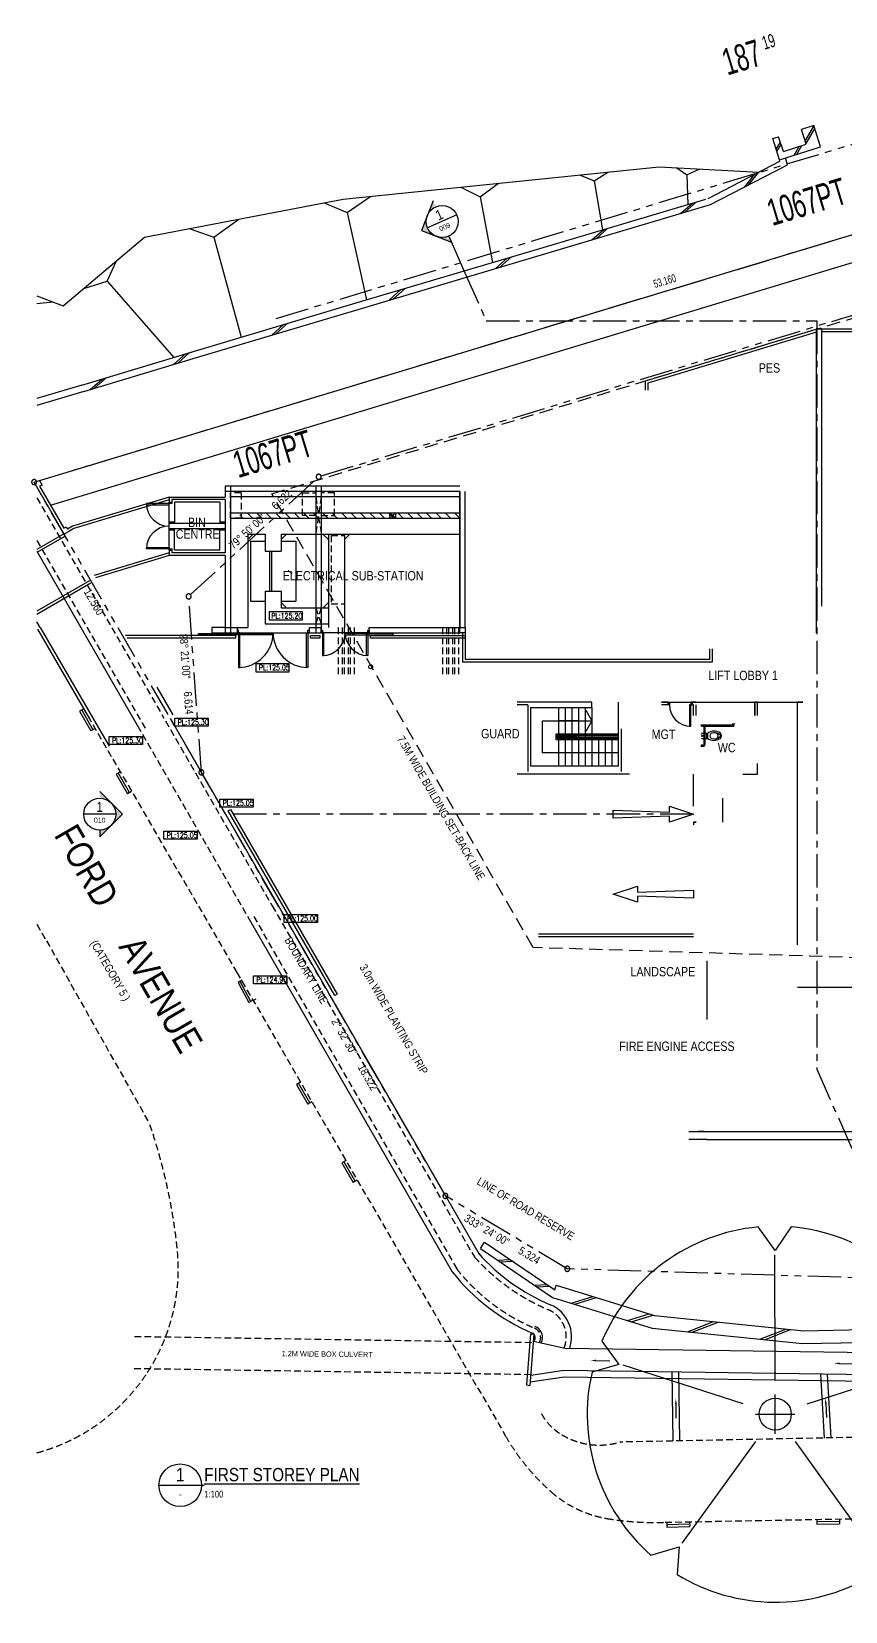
# Model space of a CAD drawing. Extents: x -202 to 72400, y -2144 to 57100.
# Drawn here: x -202 to 30297, y -2128 to 57100 of the extents above; entities that cross this region are included whole.
import ezdxf
from ezdxf.enums import TextEntityAlignment as Align

# ---------------------------------------------------------------- set-up
doc = ezdxf.new("R2010")
doc.units = 0
doc.header["$LTSCALE"] = 1000
doc.header["$MEASUREMENT"] = 0
for name, pattern in [('CENTER', [2, 1.25, -0.25, 0.25, -0.25]), ('DASHED', [0.75, 0.5, -0.25]), ('HIDDEN', [0.375, 0.25, -0.125]), ('PHANTOM', [2.5, 1.25, -0.25, 0.25, -0.25, 0.25, -0.25])]:
    doc.linetypes.add(name, pattern=pattern)
doc.layers.get('0').update_dxf_attribs({"linetype": 'CONTINUOUS'})
for name, color, linetype in [('A-_ANOTSYBL_E-', 7, 'CONTINUOUS'), ('A-_ANOTTBLK_E-', 7, 'CONTINUOUS'), ('A-_AREAGFAD_I-', 7, 'CONTINUOUS'), ('A-_COLN----_E-', 3, 'CONTINUOUS'), ('A-_DOOR----_E-', 7, 'CONTINUOUS'), ('A-_LNSP----_E-_E', 4, 'CONTINUOUS'), ('A-_RETW----_E-', 1, 'CONTINUOUS'), ('A-_ROAD----_E-', 14, 'CONTINUOUS'), ('A-_ROADWIDL_E-', 7, 'CONTINUOUS'), ('A-_SANIFIXR_E-', 7, 'CONTINUOUS'), ('A-_SDRN----_E-', 5, 'CONTINUOUS'), ('A-_SDRN----_E-_E', 7, 'CONTINUOUS'), ('A-_SITEBNRY_E-', 230, 'PHANTOM'), ('A-_SITESTBK_E-', 1, 'DASHED'), ('A-_SITEWALL_E-', 7, 'CONTINUOUS'), ('A-_SLABSTEP_E-', 7, 'CONTINUOUS'), ('A-_SPAC----_E-', 7, 'CONTINUOUS'), ('A-_STRC----_E-', 7, 'CONTINUOUS'), ('A-_TOPOPLVL_E-', 7, 'CONTINUOUS'), ('A-_TOPOSLOP_E-', 7, 'CONTINUOUS'), ('A-_WALL----_E-', 1, 'CONTINUOUS'), ('A-_WALLPARP_E-', 7, 'CONTINUOUS'), ('A-_WALLSTRU_E-', 3, 'CONTINUOUS'), ('A-_WIND----_E-', 7, 'CONTINUOUS'), ('CD', 8, 'CONTINUOUS'), ('DETAIL-1', 3, 'CONTINUOUS'), ('DETAIL-2', 1, 'CONTINUOUS'), ('FP', 5, 'CENTER'), ('HIDDEN', 5, 'HIDDEN'), ('WALL', 2, 'CONTINUOUS')]:
    doc.layers.add(name, color=color, linetype=linetype)
doc.styles.add('ARIAL-NARROW', font='ARIALN.TTF')
doc.styles.add('ROMANS', font='romans.shx', dxfattribs={"width": 0.65, "height": 250})

# ---------------------------------------------------------------- blocks, each defined once
blk = doc.blocks.new('*X')
at = {"color": 0}
for p, q in [((436, 13164), (636, 13364)), ((789, 13164), (989, 13364)), ((1143, 13164), (1343, 13364)), ((1497, 13164), (1697, 13364)), ((1850, 13164), (2050, 13364)), ((2204, 13164), (2404, 13364)), ((2557, 13164), (2757, 13364)), ((2911, 13164), (3111, 13364)), ((3264, 13164), (3464, 13364)), ((3618, 13164), (3818, 13364)), ((3971, 13164), (4171, 13364)), ((4325, 13164), (4525, 13364)), ((4679, 13164), (4879, 13364)), ((5032, 13164), (5232, 13364)), ((5386, 13164), (5586, 13364)), ((5739, 13164), (5939, 13364)), ((6093, 13164), (6293, 13364)), ((6446, 13164), (6646, 13364)), ((6800, 13164), (7000, 13364)), ((7153, 13164), (7353, 13364)), ((7507, 13164), (7707, 13364)), ((7861, 13164), (8061, 13364)), ((8214, 13164), (8414, 13364)), ((8568, 13164), (8687, 13283))]:
    blk.add_line(p, q, dxfattribs=at)
blk = doc.blocks.new('SYMBOL_DRAWINGNO')
at = {"layer": 'A-_ANOTSYBL_E-'}
blk.add_line((7, -15), (23.99, -15), dxfattribs=at)
blk.add_circle((15, -15), 8, dxfattribs=at)
at = {"layer": 'A-_ANOTSYBL_E-', "style": 'ARIAL-NARROW'}
blk.add_attdef('-NO-', text='', height=5, dxfattribs=at).set_placement((15, -11), align=Align.MIDDLE_CENTER)
blk.add_attdef('%%UDWGTITLE%%U', text='', height=5, dxfattribs=at).set_placement((23.99, -15), align=Align.BOTTOM_LEFT)
blk.add_attdef('-REFNO-', text='', height=2.5, dxfattribs=at).set_placement((15, -17.06), align=Align.TOP_CENTER)
blk.add_attdef('-SCALE-', text='', height=2.5, dxfattribs=at).set_placement((23.99, -17.06), align=Align.TOP_LEFT)
blk = doc.blocks.new('LNSP0210')
for p, q in [((0, 438.4), (-46.2, 501.9)), ((42.6, 501.6), (0, 438.4)), ((0, 90), (-0.9, 426.7)), ((-463.9, 195.5), (-419.1, 132.9)), ((419.3, 136.2), (464, 195.2)), ((-419.1, 132.9), (-490.6, 112.9)), ((-85.6, 27.8), (-407, 131.4)), ((85.6, 27.8), (406.7, 131.2)), ((492.6, 99.3), (419.3, 136.2)), ((0, -52.7), (0, 52.7)), ((-52.7, 0), (52.7, 0)), ((-52.9, -72.8), (-250.5, -345.4)), ((52.9, -72.8), (241.4, -335.5)), ((-333, -377.5), (-257.6, -355.5)), ((-257.6, -355.5), (-262.3, -429.7)), ((254.2, -434.5), (255.5, -353.2)), ((255.5, -353.2), (328.9, -381.1))]:
    blk.add_line(p, q)
for centre, radius, start, end in [((0, 0), 503.4, 95.2192, 157.1426), ((0, 0), 503.4, 22.812, 85.1411), ((0, 0), 503.4, 167.0421, 228.5851), ((2.9, -2), 500, 310.6835, 11.6882), ((0, 0), 503.4, 238.5956, 300.3274)]:
    blk.add_arc(centre, radius, start, end)
blk = doc.blocks.new('SYMBOL_ELEVRIGHT')
at = {"layer": 'A-_ANOTSYBL_E-'}
h = blk.add_hatch(color=256, dxfattribs=at)
h.paths.add_polyline_path([(0, 8.49), (0, 6, -0.198912), (4.24, 4.24)])
h.paths.add_polyline_path([(4.24, -4.24, -0.198912), (0, -6), (0, -8.49)])
blk.add_hatch(color=256, dxfattribs=at).paths.add_polyline_path([(4.24, -4.24, 0.198912), (6, 0, 0.198912), (4.24, 4.24), (8.49, 0)])
for p, q in [((0, 8.49), (8.49, 0)), ((6, 0), (-6, 0)), ((8.49, 0), (0, -8.49)), ((0, -6), (0, -8.49))]:
    blk.add_line(p, q, dxfattribs=at)
blk.add_circle((0, 0), 6, dxfattribs=at)
at = {"layer": 'A-_ANOTSYBL_E-', "style": 'ARIAL-NARROW'}
blk.add_attdef('-NO-', text='', height=3.75, dxfattribs=at).set_placement((0, 2.74), align=Align.MIDDLE_CENTER)
blk.add_attdef('-REFNO-', text='', height=1.88, dxfattribs=at).set_placement((0, -1.32), align=Align.TOP_CENTER)
blk = doc.blocks.new('SYMBOL_SECTIONLEFT2')
at = {"layer": 'A-_ANOTSYBL_E-'}
h = blk.add_hatch(color=256, dxfattribs=at)
h.paths.add_polyline_path([(0, 8.49), (0, 6, 0.198912), (-4.24, 4.24)])
h.paths.add_polyline_path([(-4.24, -4.24, 0.198912), (0, -6), (0, -8.49)])
blk.add_hatch(color=256, dxfattribs=at).paths.add_polyline_path([(-4.24, -4.24, -0.198912), (-6, 0, -0.198912), (-4.24, 4.24), (-8.49, 0)])
for p, q in [((0, 8.49), (-8.49, 0)), ((-8.49, 0), (0, -8.49)), ((6, 0), (-6, 0)), ((0, -6), (0, -21)), ((0, -6), (0, -8.49))]:
    blk.add_line(p, q, dxfattribs=at)
blk.add_circle((0, 0), 6, dxfattribs=at)
at = {"layer": 'A-_ANOTSYBL_E-', "style": 'ARIAL-NARROW'}
blk.add_attdef('-NO-', text='', height=3.75, dxfattribs=at).set_placement((0, 2.74), align=Align.MIDDLE_CENTER)
blk.add_attdef('-REFNO-', text='', height=1.88, dxfattribs=at).set_placement((0, -1.32), align=Align.TOP_CENTER)
blk = doc.blocks.new('DR900')
at = {"layer": 'A-_DOOR----_E-'}
for points in [[(50, 100), (100, 100), (100, 900), (50, 900)], [(0, 0), (50, 0), (50, 100), (0, 100)], [(900, 0), (850, 0), (850, 100), (900, 100)]]:
    blk.add_lwpolyline(points, close=True, dxfattribs=at)
blk.add_arc((50, 100), 800, 0, 90, dxfattribs=at)

msp = doc.modelspace()

# ---------------------------------------------------------------- linework, layer by layer
at = {"layer": 'A-_ANOTSYBL_E-', "linetype": 'CENTER'}
msp.add_line((24600, 27761), (7353, 27761), dxfattribs=at)
msp.add_lwpolyline([(16037, 48061), (16831, 46261), (29225, 46261), (29225, 18202), (29225, 18202), (32708, 10317)], dxfattribs=at)
at = {"layer": 'A-_ANOTSYBL_E-'}
for points in [[(21600, 27611), (21600, 27911), (23700, 27836), (23700, 28061), (24600, 27761), (23700, 27461), (23700, 27686), (21600, 27611), (21600, 27911)], [(24600, 24911), (24600, 24611), (22500, 24686), (22500, 24461), (21600, 24761), (22500, 25061), (22500, 24836), (24600, 24911), (24600, 24611)]]:
    msp.add_lwpolyline(points, dxfattribs=at)
at = {"layer": 'A-_ANOTTBLK_E-'}
msp.add_line((19550, 30711), (19550, 30611), dxfattribs=at)
at = {"layer": 'A-_AREAGFAD_I-'}
msp.add_line((7050, 34561), (7050, 34561), dxfattribs=at)
msp.add_line((7050, 34561), (7050, 34561), dxfattribs=at)
at = {"layer": 'A-_COLN----_E-'}
for p, q in [((7250, 40061), (7050, 40061)), ((7050, 40061), (7050, 39861)), ((7250, 39861), (7050, 39861)), ((7250, 40061), (7250, 39861)), ((10650, 40061), (10450, 40061)), ((10450, 40061), (10450, 39861)), ((10650, 39861), (10450, 39861)), ((10650, 40061), (10650, 39861)), ((7050, 34791), (7050, 34561)), ((7050, 34761), (7250, 34761)), ((7050, 34561), (7250, 34561)), ((7250, 34761), (7250, 34561)), ((10450, 34761), (10650, 34761)), ((10450, 34761), (10450, 34561)), ((10450, 34561), (10650, 34561)), ((10650, 34761), (10650, 34561))]:
    msp.add_line(p, q, dxfattribs=at)
msp.add_lwpolyline([(15850, 34761), (16050, 34761), (16050, 34561), (15850, 34561)], close=True, dxfattribs=at)
at = {"layer": 'A-_DOOR----_E-'}
for p, q in [((10920, 35701), (10720, 35501)), ((7500, 34561), (10200, 34561)), ((15950, 34561), (15950, 33461)), ((16050, 34561), (16050, 33561)), ((27000, 31961), (28500, 31961))]:
    msp.add_line(p, q, dxfattribs=at)
for points in [[(4100, 39409), (4100, 39359), (4950, 39359), (4950, 39409)], [(4950, 39409), (4950, 39459), (5050, 39459), (5050, 39409)], [(4100, 37709), (4100, 37759), (4950, 37759), (4950, 37709)], [(4950, 37659), (4950, 37709), (5050, 37709), (5050, 37659)], [(6048, 34536), (8852, 34536), (8852, 34486), (6048, 34486)], [(7500, 34561), (7550, 34561), (7550, 34661), (7500, 34661)], [(7550, 33261), (7600, 33261), (7600, 34561), (7550, 34561)], [(10150, 33261), (10100, 33261), (10100, 34561), (10150, 34561)], [(10200, 34561), (10150, 34561), (10150, 34661), (10200, 34661)], [(10700, 34561), (10650, 34561), (10650, 34661), (10700, 34661)], [(10700, 33711), (10750, 33711), (10750, 34561), (10700, 34561)], [(13350, 34536), (11550, 34536), (11550, 34486), (13350, 34486)], [(12400, 33711), (12350, 33711), (12350, 34561), (12400, 34561)], [(12450, 34561), (12400, 34561), (12400, 34661), (12450, 34661)], [(7164, 27889), (7251, 27939), (11244, 21007), (11157, 20957), (7164, 27889)]]:
    msp.add_lwpolyline(points, close=True, dxfattribs=at)
at = {"layer": 'A-_DOOR----_E-', "color": 6}
for points in [[(10600, 34361), (10250, 34361), (10250, 34461), (10600, 34461)], [(12500, 34461), (16050, 34461), (16050, 34361), (12500, 34361)]]:
    msp.add_lwpolyline(points, close=True, dxfattribs=at)
at = {"layer": 'A-_DOOR----_E-'}
for centre, radius, start, end in [((4950, 39409), 850, 180, 270), ((4950, 37709), 850, 90, 180), ((7550, 34561), 1300, 270, 360), ((10150, 34561), 1300, 180, 270), ((10700, 34561), 850, 270, 360), ((12400, 34561), 850, 180, 270)]:
    msp.add_arc(centre, radius, start, end, dxfattribs=at)
at = {"layer": 'A-_LNSP----_E-_E'}
msp.add_circle((27669, 5266), 600, dxfattribs=at)
at = {"layer": 'A-_RETW----_E-'}
for p, q in [((29111, 53576), (28654, 53430)), ((28829, 52878), (28654, 53430)), ((28794, 52989), (29119, 53550)), ((28822, 52899), (29148, 53461)), ((29362, 52785), (29111, 53576)), ((27577, 53088), (27796, 53158)), ((27828, 52297), (27577, 53088)), ((27703, 52691), (27859, 52960)), ((27731, 52602), (27887, 52871)), ((27972, 52605), (27796, 53158)), ((27828, 52297), (29362, 52785)), ((27972, 52605), (28829, 52878)), ((28381, 52473), (28567, 52794)), ((28479, 52504), (28665, 52825)), ((25149, 50847), (27845, 52244)), ((27845, 52244), (27828, 52297)), ((28129, 52109), (28047, 52367)), ((25244, 50614), (28129, 52109)), ((26524, 51278), (26902, 51755)), ((26671, 51351), (27053, 51833)), ((18502, 48868), (25067, 50822)), ((18574, 48628), (25244, 50614)), ((24121, 50279), (24563, 50673)), ((24278, 50327), (24721, 50720)), ((20795, 49289), (21238, 49683)), ((20953, 49336), (21395, 49730)), ((12212, 47002), (18503, 48868)), ((12283, 46762), (18574, 48628)), ((17181, 48214), (17623, 48608)), ((17338, 48262), (17781, 48655)), ((13199, 47033), (13641, 47427)), ((13356, 47080), (13799, 47474)), ((5904, 45122), (12211, 47002)), ((5975, 44882), (12283, 46762)), ((8796, 45723), (9239, 46116)), ((8954, 45770), (9396, 46164)), ((1678, 43844), (5903, 45122)), ((5120, 44624), (5563, 45018)), ((5277, 44671), (5720, 45065)), ((1750, 43605), (5975, 44882)), ((1678, 43844), (0, 43341)), ((1994, 43679), (2437, 44073)), ((2152, 43726), (2594, 44120)), ((1750, 43605), (0, 43080)), ((24432, 15861), (62704, 15861)), ((25100, 15561), (24432, 15561)), ((25000, 15861), (24763, 15861)), ((25100, 15561), (62686, 15561)), ((16618, 11479), (19319, 9645)), ((16619, 11478), (16776, 11710)), ((16775, 11710), (19405, 9925)), ((17260, 11042), (17727, 11064)), ((17356, 10978), (17822, 10999)), ((18643, 10104), (19109, 10125)), ((19405, 9925), (19460, 10103)), ((19460, 10103), (23149, 8965)), ((18738, 10039), (19205, 10061)), ((19319, 9645), (23052, 8492)), ((20016, 9429), (20830, 9681)), ((20156, 9386), (20970, 9638)), ((22134, 8776), (22948, 9027)), ((22274, 8733), (23087, 8984)), ((23149, 8965), (28744, 8388)), ((28685, 8391), (63928, 9115)), ((23052, 8492), (28695, 7911)), ((24374, 8356), (25348, 8738)), ((24553, 8338), (25527, 8720)), ((27087, 8077), (28060, 8459)), ((27265, 8058), (28239, 8440)), ((28695, 7911), (63910, 8634))]:
    msp.add_line(p, q, dxfattribs=at)
for points in [[(-107, 40210), (50759, 55599), (69500, 27180)], [(504, 39350), (50335, 54425), (69500, 25363)]]:
    msp.add_lwpolyline(points, dxfattribs=at)
at = {"layer": 'A-_ROAD----_E-'}
for p, q in [((123, 34754), (0, 34974)), ((15, 34692), (1965, 31335)), ((123, 34754), (2705, 30311))]:
    msp.add_line(p, q, dxfattribs=at)
at = {"layer": 'A-_ROAD----_E-', "linetype": 'HIDDEN'}
for p, q in [((1715, 31766), (7494, 21828)), ((0, 23631), (354, 23017)), ((354, 23017), (4220, 16153)), ((7494, 21828), (17563, 4443)), ((34323, 4469), (21850, 4221)), ((23539, 1215), (63273, 1963))]:
    msp.add_line(p, q, dxfattribs=at)
for centre, radius, start, end in [((-15947, 9233), 21322, 6.07613, 18.93954), ((-1866, 10732), 7161, 285.10691, 6.07613), ((20771, 6334), 2143, 209.66046, 239.09006), ((24850, 8663), 8421, 210.07637, 228.5778), ((21072, 6835), 2728, 239.09006, 286.57405), ((22062, 5503), 4207, 228.5778, 260.42036), ((23128, 11817), 10611, 260.42036, 272.21945)]:
    msp.add_arc(centre, radius, start, end, dxfattribs=at)
at = {"layer": 'A-_ROADWIDL_E-'}
msp.add_line((8104, 20770), (8212, 20833), dxfattribs=at)
at = {"layer": 'A-_SANIFIXR_E-'}
for p, q in [((4950, 37659), (4950, 39459)), ((6850, 39459), (5150, 39459)), ((5150, 39459), (5150, 38659)), ((6850, 39459), (6850, 38659)), ((4950, 38709), (4950, 38659)), ((5150, 38709), (4950, 38709)), ((7050, 38659), (4950, 38659)), ((7050, 38709), (6850, 38709)), ((7050, 38709), (7050, 38659)), ((7050, 38459), (4950, 38459)), ((4950, 38409), (4950, 38459)), ((5150, 38409), (4950, 38409)), ((5150, 37659), (5150, 38459)), ((6850, 37659), (6850, 38459)), ((7050, 38409), (6850, 38409)), ((7050, 38409), (7050, 38459)), ((6850, 37659), (5150, 37659)), ((12450, 34561), (10650, 34561)), ((24900, 31121), (24910, 31121)), ((24900, 31121), (24910, 31121)), ((24900, 31061), (24910, 31061)), ((24900, 30801), (25000, 30801)), ((24910, 31061), (24910, 31121)), ((24910, 31111), (26100, 31111)), ((24910, 31066), (26100, 31066)), ((25000, 30389), (25000, 31066)), ((25045, 30389), (25045, 31066)), ((25045, 30801), (25146, 30801)), ((25090, 30801), (25090, 30601)), ((26062, 31161), (26062, 31151)), ((26062, 31151), (26137, 31151)), ((26077, 31089), (26077, 31151)), ((26122, 31089), (26122, 31151)), ((26137, 31161), (26137, 31151)), ((24915, 30731), (24900, 30737)), ((24915, 30671), (24900, 30666)), ((24900, 30601), (25000, 30601)), ((24900, 30359), (24910, 30359)), ((24900, 30359), (24910, 30359)), ((24900, 30284), (24910, 30284)), ((24910, 30284), (24910, 30359)), ((24910, 30344), (24910, 30359)), ((24955, 30344), (24910, 30344)), ((24955, 30299), (24910, 30299)), ((24910, 30284), (24910, 30299)), ((24915, 30731), (24915, 30671)), ((24915, 30708), (24980, 30708)), ((24915, 30694), (24980, 30694)), ((24980, 30708), (24980, 30694)), ((25045, 30601), (25146, 30601)), ((25130, 30790), (25130, 30613))]:
    msp.add_line(p, q, dxfattribs=at)
for points in [[(25603, 30746, -0.018963), (25610, 30736, -0.145262), (25620, 30701, -0.145262), (25610, 30666, -0.018963), (25603, 30657, -0.026559)], [(25626, 30765, -0.020941), (25635, 30753, -0.145262), (25650, 30701, -0.145262), (25635, 30650, -0.020941), (25626, 30637, -0.026559)]]:
    msp.add_lwpolyline(points, format="xyb", dxfattribs=at)
for centre, radius, start, end in [((25379, 30476), 400, 53.91554, 128.50864), ((25331, 30701), 111, 112.35495, 247.64505), ((25379, 30476), 340, 53.91554, 105.43512), ((25419, 30701), 111, 271.73326, 88.26674), ((25597, 30776), 30, 233.91554, 53.91554), ((26100, 31089), 22.5, 90, 270), ((26100, 31089), 22.5, 0, 180), ((26100, 31089), 22.5, 180, 360), ((26100, 31089), 22.5, 270, 90), ((24955, 30389), 45, 270, 360), ((24955, 30389), 85, 270, 360), ((25379, 30926), 400, 231.49136, 306.08446), ((25379, 30926), 340, 254.56488, 306.08446), ((25597, 30627), 30, 306.08446, 126.08446)]:
    msp.add_arc(centre, radius, start, end, dxfattribs=at)
at = {"layer": 'A-_SDRN----_E-', "linetype": 'HIDDEN'}
for points in [[(0, 39624), (4758, 31364)], [(0, 38021), (4065, 30964)], [(4821, 31256), (8814, 24323)], [(3954, 30756), (7949, 23821)], [(8814, 24323), (16395, 11164)], [(8121, 23924), (15731, 10712)]]:
    msp.add_lwpolyline(points, dxfattribs=at)
at = {"layer": 'A-_SDRN----_E-'}
for points in [[(0, 37620), (3892, 30865)], [(4994, 31355), (16568, 11263)], [(7947, 23824), (15565, 10600)]]:
    msp.add_lwpolyline(points, dxfattribs=at)
for centre, radius, start, end in [((22195, 16351), 7582, 221.80356, 247.051), ((21528, 15294), 7589, 218.21298, 247.00151), ((18729, 8164), 1308, 340.78298, 67.051)]:
    msp.add_arc(centre, radius, start, end, dxfattribs=at)
at = {"layer": 'A-_SDRN----_E-', "linetype": 'HIDDEN'}
for centre, radius, start, end in [((21528, 15294), 7389, 218.32434, 247.00151), ((22195, 16351), 7782, 221.80356, 247.051), ((18729, 8164), 1108, 338.07462, 67.051), ((18490, 8137), 387, 334.06527, 67.00151)]:
    msp.add_arc(centre, radius, start, end, dxfattribs=at)
at = {"layer": 'A-_SDRN----_E-_E'}
for p, q in [((1753, 31713), (1598, 31624)), ((1598, 31624), (2020, 30886)), ((2097, 30931), (1676, 31669)), ((2175, 30975), (2020, 30886)), ((3124, 29351), (2970, 29263)), ((2970, 29263), (3392, 28525)), ((3469, 28569), (3047, 29307)), ((3546, 28613), (3392, 28525)), ((7693, 21534), (7537, 21450)), ((7537, 21450), (7941, 20702)), ((8019, 20744), (7615, 21492)), ((8097, 20787), (7941, 20702)), ((9880, 17719), (9725, 17631)), ((9725, 17631), (10147, 16893)), ((10224, 16937), (9803, 17675)), ((10302, 16981), (10147, 16893)), ((11582, 14780), (11428, 14691)), ((11428, 14691), (11849, 13953)), ((11926, 13998), (11505, 14736)), ((12004, 14042), (11849, 13953)), ((18495, 8283), (18341, 6363)), ((18623, 8272), (18468, 6342)), ((18495, 8283), (18623, 8272)), ((18602, 8004), (19793, 7736)), ((19793, 7736), (31256, 7580)), ((20950, 7278), (21474, 7266)), ((30071, 7170), (30594, 7159)), ((19746, 6909), (18509, 6722)), ((31210, 6744), (19746, 6909)), ((23838, 4261), (23808, 6850)), ((24088, 4266), (24058, 6847)), ((29508, 4373), (29371, 6770)), ((29758, 4378), (29622, 6767)), ((18341, 6363), (18468, 6342)), ((23944, 5646), (23947, 5123)), ((29562, 5665), (29585, 5142)), ((23607, 1213), (23611, 1035)), ((24457, 1232), (24461, 1054)), ((29227, 1319), (29231, 1141)), ((30078, 1249), (29229, 1230)), ((30076, 1338), (30080, 1160)), ((24459, 1143), (23609, 1124)), ((23611, 1035), (24461, 1054)), ((29231, 1141), (30080, 1160))]:
    msp.add_line(p, q, dxfattribs=at)
at = {"layer": 'A-_SDRN----_E-_E', "linetype": 'HIDDEN'}
for p, q in [((3654, 8183), (18598, 7957)), ((3636, 6983), (18580, 6757))]:
    msp.add_line(p, q, dxfattribs=at)
at = {"layer": 'A-_SDRN----_E-_E'}
msp.add_arc((18490, 8137), 187, 313.27898, 67.00151, dxfattribs=at)
at = {"layer": 'A-_SDRN----_E-_E', "extrusion": (0, 0, -1)}
for points in [[(-20949, 7244), (-20750, 7282), (-20951, 7311)], [(-30070, 7137), (-29871, 7174), (-30071, 7203)], [(-23911, 5646), (-23943, 5846), (-23978, 5647)], [(-29528, 5664), (-29553, 5865), (-29595, 5667)]]:
    msp.add_solid(points, dxfattribs=at)
at = {"layer": 'A-_SITEBNRY_E-', "color": 8}
for p, q in [((8964, 46345), (44514, 57100)), ((10652, 40440), (52326, 53057)), ((5759, 35991), (10482, 40343)), ((6162, 29327), (5693, 35824))]:
    msp.add_line(p, q, dxfattribs=at)
at = {"layer": 'A-_SITEBNRY_E-'}
for points in [[(6162, 29327), (-107, 40210), (50759, 55599), (69500, 27180)], [(69500, 9713), (61094, 10716), (47627, 9853), (19875, 10716), (15308, 13451), (6162, 29327)]]:
    msp.add_lwpolyline(points, dxfattribs=at)
for centre in [(-107, 40210), (10556, 40410), (6162, 29327), (15307, 13451), (19875, 10716), (19875, 10716)]:
    msp.add_arc(centre, 94.7, 122.80464, 122.16802, dxfattribs=at)
at = {"layer": 'A-_SITEBNRY_E-', "color": 8}
for centre in [(10556, 40410), (5685, 35923)]:
    msp.add_arc(centre, 94.7, 122.80464, 122.16802, dxfattribs=at)
at = {"layer": 'A-_SITESTBK_E-'}
msp.add_lwpolyline([(47429, 21865), (18600, 22761), (8801, 39771), (49486, 52079), (69452, 21804), (61424, 22761), (47429, 21865)], close=True, dxfattribs=at)
at = {"layer": 'A-_SITEWALL_E-'}
for p, q in [((4950, 39651), (1337, 38558)), ((4950, 39546), (1377, 38465)), ((1337, 38558), (1141, 38444)), ((1377, 38465), (1191, 38357)), ((4950, 37561), (2140, 36711)), ((4950, 37457), (2191, 36622))]:
    msp.add_line(p, q, dxfattribs=at)
for points in [[(-107, 40210), (90, 40270), (192, 40092), (94, 40062), (1005, 38480), (1091, 38531), (1141, 38444)], [(1191, 38357), (1191, 38357), (1018, 38257), (-107, 40210)], [(8987, 24423), (13812, 16047)]]:
    msp.add_lwpolyline(points, dxfattribs=at)
at = {"layer": 'A-_SLABSTEP_E-'}
for p, q in [((15850, 39661), (7250, 39661)), ((7900, 38261), (7900, 34761)), ((7900, 38261), (8550, 38261)), ((8000, 38001), (8000, 35751)), ((8000, 38001), (8550, 38001)), ((8550, 38261), (8550, 37626)), ((9150, 38261), (15850, 38261)), ((9150, 38261), (9150, 37626)), ((9150, 38001), (9700, 38001)), ((9700, 38001), (9700, 35751)), ((10920, 38261), (10920, 34761)), ((11520, 38261), (11520, 34761)), ((8550, 37626), (9150, 37626)), ((8715, 37626), (8715, 36126)), ((8785, 37626), (8785, 36126)), ((8000, 35751), (8550, 35751)), ((8550, 36126), (8550, 34901)), ((8550, 36126), (9150, 36126)), ((9150, 36126), (9150, 35501)), ((9150, 35751), (9700, 35751)), ((9150, 35501), (10920, 35501)), ((7500, 34761), (7900, 34761)), ((8550, 34901), (10920, 34901))]:
    msp.add_line(p, q, dxfattribs=at)
at = {"layer": 'A-_STRC----_E-', "color": 8}
msp.add_line((4490, 32527), (5089, 31487), dxfattribs=at)
at = {"layer": 'A-_STRC----_E-'}
for p, q in [((19550, 31761), (19550, 30711)), ((19800, 31761), (19800, 30661)), ((20050, 31761), (20050, 30661)), ((20300, 31761), (20300, 30828)), ((20300, 31761), (20300, 30661)), ((20550, 31761), (20550, 30661)), ((20800, 31761), (20800, 30661)), ((19450, 30761), (19450, 30561)), ((21800, 30761), (19450, 30761)), ((19450, 30561), (21800, 30561)), ((19500, 30711), (20232, 30711)), ((19500, 30711), (19500, 30611)), ((21800, 30711), (19500, 30711)), ((19500, 30611), (21800, 30611)), ((19550, 30661), (21800, 30661)), ((19550, 30608), (19550, 29561)), ((19800, 30661), (19800, 29561)), ((20050, 30661), (20050, 29561)), ((20300, 30661), (20300, 29561)), ((20550, 30661), (20550, 29561)), ((21800, 30561), (20700, 30561)), ((20750, 30611), (21800, 30611)), ((20800, 30661), (20800, 29561)), ((21050, 30661), (21050, 29561)), ((21300, 30661), (21300, 29561)), ((21550, 30661), (21550, 29561))]:
    msp.add_line(p, q, dxfattribs=at)
at = {"layer": 'A-_STRC----_E-', "const_width": 50}
msp.add_lwpolyline([(20569, 31661), (20800, 31261), (20569, 30861)], dxfattribs=at)
at = {"layer": 'A-_STRC----_E-', "color": 8}
for points in [[(21800, 30061), (18950, 30061), (18950, 31261), (20800, 31261)], [(20300, 31261), (19538, 31261)]]:
    msp.add_lwpolyline(points, dxfattribs=at)
msp.add_circle((12503, 33286), 75, dxfattribs=at)
at = {"layer": 'A-_TOPOPLVL_E-', "color": 8}
for points in [[(8700, 35051), (9950, 35051), (9950, 35351), (8700, 35351)], [(8206, 33103), (9456, 33103), (9456, 33403), (8206, 33403)], [(5167, 31355), (6417, 31355), (6417, 31055), (5167, 31055)], [(2704, 30673), (3954, 30673), (3954, 30373), (2704, 30373)], [(6853, 28329), (8103, 28329), (8103, 28029), (6853, 28029)], [(4752, 27118), (6002, 27118), (6002, 26818), (4752, 26818)], [(9259, 24002), (10509, 24002), (10509, 23702), (9259, 23702)], [(8111, 21701), (9361, 21701), (9361, 21401), (8111, 21401)]]:
    msp.add_lwpolyline(points, close=True, dxfattribs=at)
at = {"layer": 'A-_TOPOSLOP_E-'}
for p, q in [((11473, 50822), (23324, 52033)), ((20337, 51727), (20886, 51505)), ((20886, 51505), (21416, 51838)), ((23324, 52033), (27058, 51836)), ((23975, 51998), (24358, 51726)), ((24358, 51726), (24838, 51953)), ((24358, 51726), (24395, 50622)), ((15886, 51273), (16608, 50904)), ((16608, 50904), (17292, 51416)), ((20886, 51505), (21191, 49668)), ((4030, 49396), (11473, 50822)), ((10760, 50685), (11630, 50317)), ((11630, 50317), (12508, 50927)), ((16608, 50904), (17071, 48443)), ((6622, 49398), (7561, 50072)), ((11630, 50317), (12350, 47043)), ((983, 46823), (4030, 49396)), ((5705, 49717), (6622, 49398)), ((6622, 49398), (7647, 45641)), ((2632, 47742), (2982, 48511)), ((1751, 47471), (2632, 47742)), ((2632, 47742), (5125, 44886)), ((0, 47188), (983, 46823)), ((0, 46901), (592, 46968))]:
    msp.add_line(p, q, dxfattribs=at)
at = {"layer": 'A-_WALL----_E-'}
for p, q in [((29400, 45961), (29200, 45961)), ((29200, 45961), (29200, 34561)), ((29200, 45961), (29400, 45961)), ((29200, 45961), (29300, 45961)), ((29400, 45961), (29300, 45961)), ((29400, 45961), (29400, 35561)), ((29400, 45961), (29400, 44061)), ((7050, 39861), (7050, 39651)), ((10450, 40061), (7250, 40061)), ((7250, 39861), (7250, 34761)), ((10450, 39861), (7250, 39861)), ((10450, 39861), (10450, 34761)), ((15850, 40061), (10650, 40061)), ((15850, 39861), (10650, 39861)), ((10650, 39861), (10650, 34761)), ((15850, 34761), (15850, 39861)), ((15850, 37061), (15850, 39861)), ((15850, 39861), (15850, 34761)), ((16050, 34761), (16050, 39861)), ((4950, 39651), (4950, 39459)), ((4950, 39651), (7050, 39651)), ((4950, 39459), (5050, 39459)), ((7050, 39559), (5050, 39559)), ((5050, 39559), (5050, 39459)), ((7050, 39559), (7050, 37559)), ((4950, 37659), (4950, 37459)), ((4950, 37659), (5050, 37659)), ((7050, 37459), (4950, 37459)), ((5050, 37659), (5050, 37559)), ((7050, 37559), (5050, 37559)), ((7050, 37459), (7050, 34761)), ((7050, 34761), (6550, 34761)), ((6550, 34761), (6550, 34561)), ((6550, 34561), (7050, 34561)), ((7250, 34761), (7500, 34761)), ((7250, 34561), (7500, 34561)), ((7500, 34761), (7500, 34561)), ((10200, 34761), (10450, 34761)), ((10200, 34761), (10200, 34561)), ((10200, 34561), (10450, 34561)), ((10650, 34761), (10650, 34761)), ((10650, 34561), (10650, 34761)), ((10650, 34561), (10650, 34561)), ((12450, 34761), (15850, 34761)), ((12450, 34561), (12450, 34761)), ((12450, 34561), (15850, 34561)), ((20800, 31961), (18000, 31961)), ((18400, 31861), (18000, 31861)), ((18400, 31861), (18400, 29361)), ((18500, 31761), (18500, 29561)), ((18500, 31761), (20800, 31761)), ((20800, 31761), (20800, 31961)), ((21800, 29561), (21800, 31961)), ((23650, 31961), (23400, 31961)), ((23650, 31861), (23400, 31861)), ((23650, 31961), (23650, 31861)), ((24700, 31961), (24550, 31961)), ((24550, 31961), (24550, 31861)), ((24600, 31861), (24550, 31861)), ((24600, 31961), (25300, 31961)), ((24600, 31461), (24600, 31861)), ((24600, 31461), (24600, 31861)), ((24700, 31461), (24700, 31861)), ((26900, 31461), (26900, 31961)), ((26900, 31961), (27000, 31961)), ((26900, 31461), (26900, 31961)), ((27000, 31961), (26900, 31961)), ((26900, 31961), (26900, 31461)), ((27000, 31461), (27000, 31961)), ((27000, 31461), (27000, 31961)), ((28500, 22861), (28500, 31961)), ((28500, 31961), (28700, 31961)), ((28700, 31961), (28500, 31961)), ((21900, 29361), (21900, 30961)), ((22200, 29261), (18000, 29261)), ((21800, 29561), (18500, 29561)), ((24600, 28061), (24600, 29261)), ((25700, 27461), (25700, 28361)), ((24600, 27461), (24600, 27361)), ((24600, 27461), (24700, 27461)), ((24700, 27461), (24600, 27461))]:
    msp.add_line(p, q, dxfattribs=at)
at = {"layer": 'A-_WALL----_E-', "color": 8, "linetype": 'HIDDEN'}
for p, q in [((7250, 38861), (7250, 39811)), ((7650, 39811), (7250, 39811)), ((7650, 39811), (7650, 38861)), ((9950, 39811), (10450, 39811)), ((9950, 38961), (9950, 39811)), ((10450, 39811), (10450, 38961)), ((11150, 39811), (10650, 39811)), ((10650, 39811), (10650, 38961)), ((11150, 38961), (11150, 39811)), ((10650, 39661), (10450, 38261)), ((10450, 39661), (10650, 38261)), ((7650, 38861), (7250, 38861)), ((10450, 38961), (9950, 38961)), ((10650, 38961), (11150, 38961)), ((7900, 38061), (8100, 38261)), ((9150, 38061), (9350, 38261)), ((10920, 38061), (10720, 38261)), ((11020, 38211), (11520, 38211)), ((11020, 38211), (11020, 35651)), ((11520, 38061), (11720, 38261)), ((11520, 38211), (11520, 35651)), ((11020, 35651), (11520, 35651)), ((10450, 35501), (10650, 34901)), ((10650, 35501), (10450, 34901))]:
    msp.add_line(p, q, dxfattribs=at)
at = {"layer": 'A-_WALL----_E-', "color": 7}
for p, q in [((7250, 39061), (13220, 39061)), ((7250, 38861), (13220, 38861)), ((13450, 39061), (15850, 39061)), ((13450, 38861), (15850, 38861))]:
    msp.add_line(p, q, dxfattribs=at)
at = {"layer": 'A-_WALLPARP_E-'}
for p, q in [((22800, 44006), (29200, 45942)), ((22900, 43932), (29229, 45846)), ((29400, 45961), (41900, 45961)), ((29400, 45861), (41900, 45861)), ((22800, 43661), (22800, 44006)), ((22900, 43661), (22900, 43932)), ((968, 38243), (0, 37681)), ((1018, 38157), (0, 37565)), ((1966, 36510), (0, 35368)), ((2017, 36424), (0, 35252)), ((25200, 33961), (25200, 33561)), ((25300, 33961), (25300, 33461)), ((23400, 31961), (26900, 31961)), ((24600, 23261), (18800, 23261)), ((24600, 23161), (18800, 23161)), ((25100, 22261), (25100, 20061)), ((38500, 21261), (28500, 21261))]:
    msp.add_line(p, q, dxfattribs=at)
at = {"layer": 'A-_WALLPARP_E-', "color": 6}
for p, q in [((7450, 34461), (3320, 34461)), ((7450, 34361), (3378, 34361)), ((7450, 34361), (7450, 34461))]:
    msp.add_line(p, q, dxfattribs=at)
at = {"layer": 'A-_WALLSTRU_E-'}
msp.add_lwpolyline([(26450, 29261), (27000, 29261), (27000, 29661)], dxfattribs=at)
at = {"layer": 'A-_WIND----_E-'}
for p, q in [((25300, 33461), (15950, 33461)), ((25200, 33561), (16050, 33561))]:
    msp.add_line(p, q, dxfattribs=at)
at = {"layer": 'CD'}
msp.add_arc((18490, 8137), 457, 334.06527, 67.00151, dxfattribs=at)
at = {"layer": 'DETAIL-1'}
for p, q in [((13450, 38861), (13220, 39061)), ((13450, 39061), (13220, 38861)), ((13220, 39061), (13450, 39061)), ((13220, 38861), (13220, 39061)), ((13220, 38861), (13450, 38861)), ((13450, 38861), (13450, 39061))]:
    msp.add_line(p, q, dxfattribs=at)
at = {"layer": 'DETAIL-2'}
msp.add_line((15850, 37061), (15850, 39861), dxfattribs=at)
at = {"layer": 'FP'}
msp.add_line((9561, 36788), (9419, 36885), dxfattribs=at)
at = {"layer": 'HIDDEN'}
for p, q in [((9150, 35701), (9350, 35501)), ((11290, 34761), (11290, 32991)), ((11440, 34761), (11440, 32991)), ((11515, 34761), (11515, 32991)), ((11665, 34761), (11665, 32991)), ((11740, 34761), (11740, 32991)), ((11890, 34761), (11890, 32991)), ((15200, 34761), (15200, 32991)), ((15350, 34761), (15350, 32991)), ((15425, 34761), (15425, 32991)), ((15575, 34761), (15575, 32991)), ((15650, 34761), (15650, 32991)), ((15800, 34761), (15800, 32991))]:
    msp.add_line(p, q, dxfattribs=at)
at = {"layer": 'WALL'}
for p, q in [((19763, 6658), (18478, 6465)), ((31166, 6494), (19763, 6658))]:
    msp.add_line(p, q, dxfattribs=at)

# ---------------------------------------------------------------- block references
at = {"layer": 'A-_ANOTSYBL_E-', "xscale": 100.0000000000029, "yscale": 100, "zscale": 100, "rotation": 23.8305741323637}
msp.add_blockref('SYMBOL_SECTIONLEFT2', (15188, 49982), dxfattribs=at).add_auto_attribs({'-NO-': '1', '-REFNO-': '009'})
at = {"layer": 'A-_ANOTSYBL_E-', "xscale": 100, "yscale": 100, "zscale": 100}
for name, p, values in [('SYMBOL_ELEVRIGHT', (2350, 27761), {'-NO-': '1', '-REFNO-': '010'}), ('SYMBOL_DRAWINGNO', (3869, 4100), {'-NO-': '1', '-REFNO-': '-', '%%UDWGTITLE%%U': '%%uFIRST STOREY PLAN', '-SCALE-': '1:100'})]:
    msp.add_blockref(name, p, dxfattribs=at).add_auto_attribs(values)
at = {"layer": 'A-_DOOR----_E-', "rotation": 180}
msp.add_blockref('DR900', (24550, 31961), dxfattribs=at)
at = {"layer": 'A-_LNSP----_E-_E', "xscale": 14, "yscale": 14, "zscale": 14}
msp.add_blockref('LNSP0210', (27669, 5266), dxfattribs=at)
at = {"layer": 'A-_WALL----_E-', "color": 7, "xscale": -1}
msp.add_blockref('*X', (16286, 25698), dxfattribs=at)

# ---------------------------------------------------------------- texts
at = {"layer": 'A-_ROAD----_E-', "linetype": 'HIDDEN', "style": 'ARIAL-NARROW'}
msp.add_text('FORD     AVENUE', height=1000, rotation=299.99683, dxfattribs=at).set_placement((3003, 22846), align=Align.CENTER)
at = {"layer": 'A-_SDRN----_E-_E', "linetype": 'HIDDEN', "style": 'ARIAL-NARROW'}
msp.add_text('1.2M WIDE BOX CULVERT', height=200, rotation=359.33463, dxfattribs=at).set_placement((9169, 7439))
at = {"layer": 'A-_SITEBNRY_E-', "color": 7, "style": 'ARIAL-NARROW', "width": 0.75}
for s, height, p in [('19', 500, (27491, 56486)), ('187', 1000, (26556, 55658)), ('1067PT', 1000, (28996, 50245)), ('1067PT', 1000, (8979, 40793))]:
    msp.add_text(s, height=height, rotation=16.87311, dxfattribs=at).set_placement(p, align=Align.CENTER)
msp.add_text('53.160', height=300, rotation=16.87311, dxfattribs=at).set_placement((23157, 47483))
at = {"layer": 'A-_SITEBNRY_E-', "color": 7, "style": 'ARIAL-NARROW'}
for s, rotation, p in [('79%%d 50\' 00"     6.622', 42.84975, (7365, 37675)), ('12.560', 299.94441, (1742, 36099)), ('28%%d 21\' 00"     6.614', 274.29779, (5336, 34513)), ('2%%d 32\' 30"     18.322', 299.94441, (11020, 19993)), ('333%%d 24\' 00"     5.324', 329.08539, (15978, 12526))]:
    msp.add_text(s, height=300, rotation=rotation, dxfattribs=at).set_placement(p)
for s, rotation, p in [('BOUNDARY LINE', 299.94441, (10094, 21901)), ('(CATEGORY 5 )', 299.94441, (2753, 21901)), ('LINE OF ROAD RESERVE', 329.08539, (18319, 12968))]:
    msp.add_text(s, height=300, rotation=rotation, dxfattribs=at).set_placement(p, align=Align.MIDDLE_CENTER)
at = {"layer": 'A-_SITESTBK_E-', "style": 'ARIAL-NARROW'}
msp.add_text('7.5M WIDE BUILDING SET-BACK LINE', height=300, rotation=299.94441, dxfattribs=at).set_placement((15149, 27999), align=Align.MIDDLE_CENTER)
at = {"layer": 'A-_SPAC----_E-', "style": 'ARIAL-NARROW'}
for s, p in [('PES', (27450, 44490)), ('BIN', (5994, 38701)), ('CENTRE', (6023, 38263)), ('ELECTRICAL SUB-STATION', (11848, 36700)), ('LIFT LOBBY 1', (26465, 32961)), ('GUARD', (17365, 30779)), ('MGT', (23482, 30758)), ('WC', (25850, 30259)), ('LANDSCAPE', (23456, 21856)), ('FIRE ENGINE ACCESS', (23983, 19061))]:
    msp.add_text(s, height=350, dxfattribs=at).set_placement(p, align=Align.MIDDLE_CENTER)
msp.add_text('3.0m WIDE PLANTING STRIP', height=300, rotation=299.94441, dxfattribs=at).set_placement((13375, 20073), align=Align.MIDDLE_CENTER)
at = {"layer": 'A-_TOPOPLVL_E-', "style": 'ROMANS', "width": 0.7}
for s, p in [('PL:125.20', (8783, 35098)), ('PL:125.05', (8314, 33156)), ('PL:125.30', (5275, 31108)), ('PL:125.30', (2812, 30426)), ('PL:125.05', (6961, 28082)), ('PL:125.05', (4859, 26871)), ('PL:125.00', (9367, 23755)), ('PL:124.90', (8219, 21454))]:
    msp.add_text(s, height=200, dxfattribs=at).set_placement(p)

doc.saveas('drawing.dxf')
